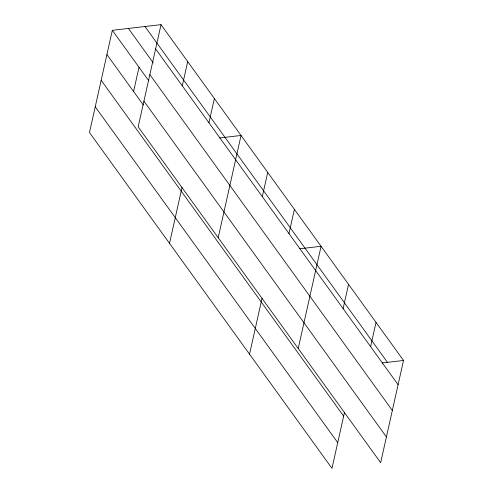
<?xml version="1.0" encoding="UTF-8"?>
<svg xmlns="http://www.w3.org/2000/svg" width="493" height="493" viewBox="0 0 493 493"><rect width="100%" height="100%" fill="white"/><g stroke="black" fill="none" stroke-linecap="round" stroke-linejoin="round"><path stroke-width="0.74" d="M161.02 24.65L138.169 126.867L380.664 462.687L403.514 360.469L161.02 24.65L112.336 30.313L89.486 132.531L331.98 468.35L344.478 412.438M133.591 91.507L139.008 67.258M182.274 85.837L187.697 61.588M169.512 243.351L182.009 187.439M208.946 122.782L214.369 98.532M218.196 237.688L241.046 135.47L219.712 137.954M262.294 196.658L267.717 172.408M249.532 354.171L262.029 298.259M288.972 233.602L294.395 209.352M298.216 348.508L321.066 246.29L299.732 248.774M343.128 308.6L348.551 284.35M370.613 346.659L376.03 322.41M382.18 362.953L403.514 360.469M144.954 26.517L387.449 362.337M155.597 48.899L398.091 384.719M128.402 28.446L153.298 62.925M149.847 74.628L392.342 410.447M112.336 30.313L148.787 80.803M143.925 101.139L386.42 436.958M106.913 54.563L143.371 105.052M101.164 80.291L343.658 416.11M95.235 106.802L337.73 442.622"/></g></svg>
